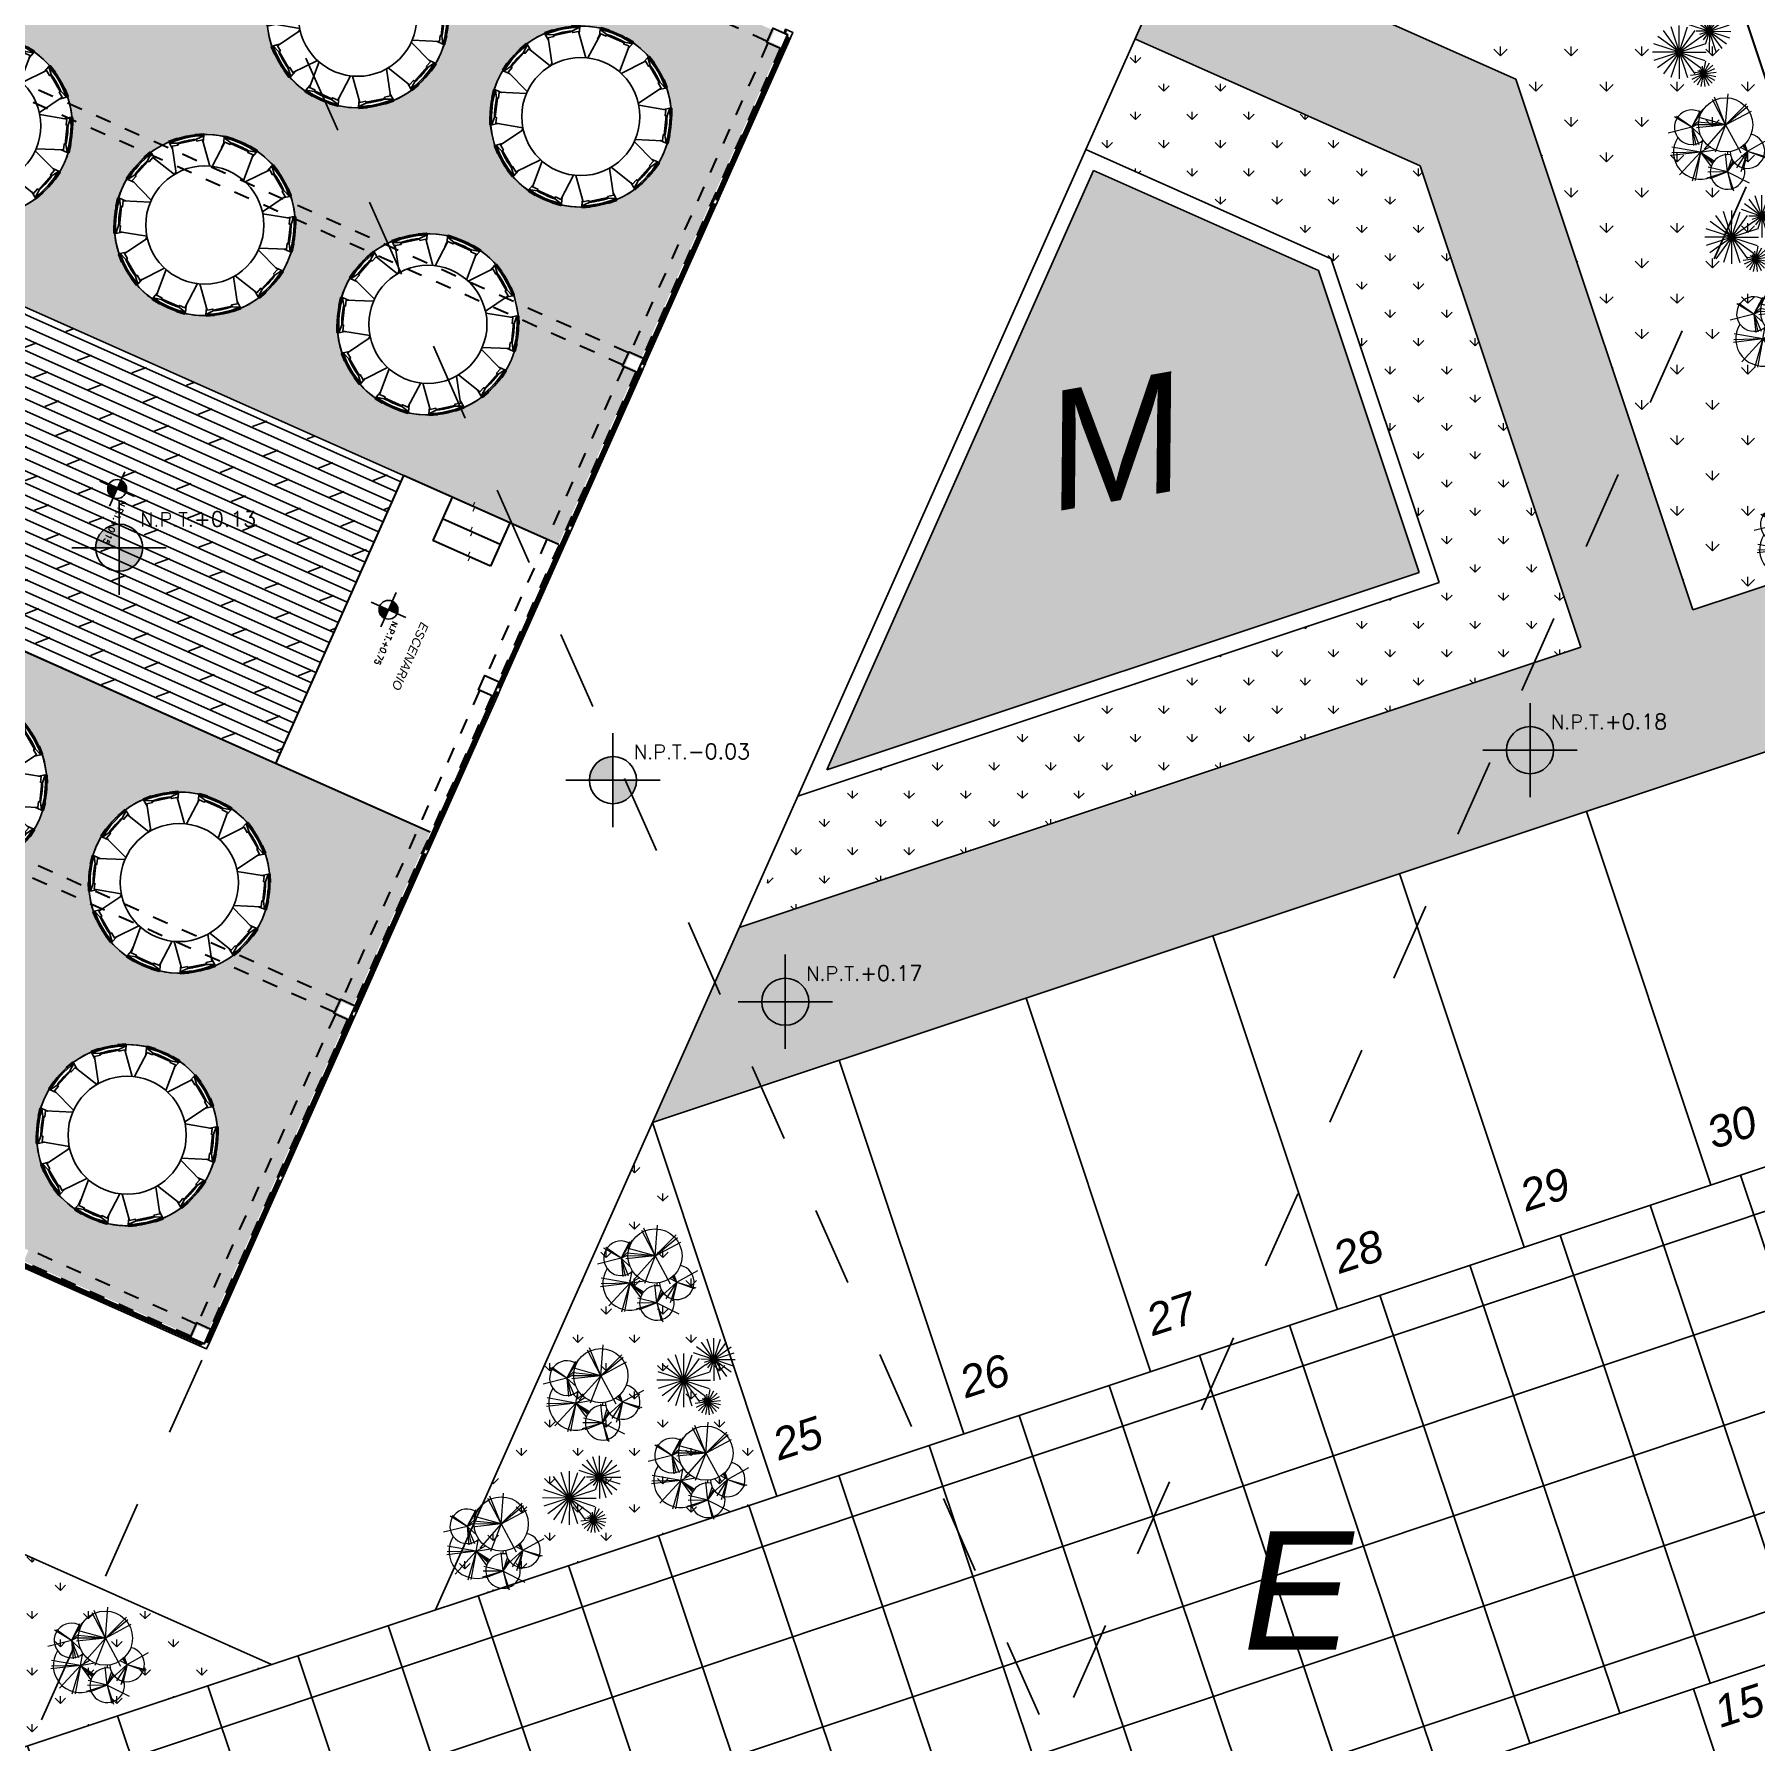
# Model space of a CAD drawing. Header units: millimetres. Extents: x 525387 to 527545, y 2235066 to 2235448.
# Drawn here: x 525581.86 to 525603.71, y 2235244.6 to 2235266.28 of the extents above; entities that cross this region are included whole.
import ezdxf
from ezdxf.enums import TextEntityAlignment as Align

# ---------------------------------------------------------------- set-up
doc = ezdxf.new("R2010")
doc.units = ezdxf.units.MM
doc.linetypes.add('CONTINUA', pattern=[0])
doc.linetypes.add('JIS_02_1.0', pattern=[2, 1, -1])
for name, color, linetype in [('auxiliar', 6, 'Continuous'), ('EJES', 1, 'Continuous'), ('muebles', 2, 'Continuous'), ('pie de plano', 7, 'Continuous'), ('PISOS', 7, 'Continuous'), ('Texto', 7, 'Continuous'), ('ventanas', 3, 'Continuous')]:
    doc.layers.add(name, color=color, linetype=linetype)
doc.layers.add('jardin', color=72, linetype='Continuous', lineweight=5)
doc.layers.add('muro', color=5, linetype='Continuous', lineweight=35)
doc.styles.add('ARIAL', font='ariali.ttf')
doc.styles.add('NIVEL', font='romans')

# ---------------------------------------------------------------- blocks, each defined once
blk = doc.blocks.new('Arbo-p12')
at = {"color": 0, "linetype": 'ByBlock', "lineweight": 0}
for p, q in [((-0.099, 0.183), (-0.34, 0.405)), ((-0.099, 0.183), (-0.136, 0.494)), ((-0.099, 0.183), (-0.107, 0.489)), ((-0.099, 0.183), (-0.046, 0.487)), ((0.165, 0.278), (0.101, 0.528)), ((0.165, 0.278), (0.273, 0.459)), ((0.165, 0.278), (0.277, 0.438)), ((-0.099, 0.183), (-0.404, 0.271)), ((-0.099, 0.183), (-0.398, 0.239)), ((-0.099, 0.183), (-0.249, 0.072)), ((-0.099, 0.183), (-0.218, 0.058)), ((-0.099, 0.183), (-0.203, 0.049)), ((-0.099, 0.183), (-0.19, 0.039)), ((-0.099, 0.183), (0.034, 0.159)), ((-0.099, 0.183), (-0.072, 0.032)), ((-0.099, 0.183), (-0.042, 0.086)), ((0.165, 0.278), (-0.029, 0.259)), ((0.165, 0.278), (-0.023, 0.235)), ((0.165, 0.278), (-0.016, 0.202)), ((0.165, 0.278), (0.075, 0.181)), ((0.191, -0.081), (0.158, 0.226)), ((0.165, 0.278), (0.203, 0.206)), ((0.165, 0.278), (0.233, 0.203)), ((0.165, 0.278), (0.357, 0.157)), ((0.165, 0.278), (0.344, 0.185)), ((0.191, -0.081), (0.189, 0.218)), ((0.191, -0.081), (0.272, 0.215)), ((0.191, -0.081), (0.219, 0.213)), ((-0.307, -0.102), (-0.381, 0.085)), ((-0.307, -0.102), (-0.373, 0.116)), ((-0.307, -0.102), (-0.31, 0.107)), ((-0.307, -0.102), (-0.258, 0.101)), ((0.191, -0.081), (-0.1, 0.03)), ((0.191, -0.081), (-0.066, 0.146)), ((0.191, -0.081), (0.46, 0.06)), ((0.191, -0.081), (0.485, 0.038)), ((-0.307, -0.102), (-0.507, -0.167)), ((-0.307, -0.102), (-0.497, -0.149)), ((-0.307, -0.102), (-0.423, -0.333)), ((-0.307, -0.102), (-0.112, -0.081)), ((-0.307, -0.102), (-0.168, -0.147)), ((-0.307, -0.102), (-0.193, -0.162)), ((-0.307, -0.102), (-0.207, -0.173)), ((-0.087, -0.312), (-0.228, -0.157)), ((0.191, -0.081), (-0.105, -0.242)), ((0.191, -0.081), (0.338, -0.353)), ((0.191, -0.081), (0.388, -0.317)), ((0.191, -0.081), (0.413, -0.303)), ((0.191, -0.081), (0.518, -0.106)), ((-0.087, -0.312), (-0.304, -0.244)), ((-0.087, -0.312), (-0.284, -0.268)), ((-0.087, -0.312), (-0.262, -0.198)), ((-0.087, -0.312), (-0.154, -0.495)), ((-0.087, -0.312), (-0.145, -0.514)), ((-0.087, -0.312), (-0.049, -0.239)), ((-0.087, -0.312), (-0.029, -0.266)), ((-0.087, -0.312), (-0.02, -0.276)), ((-0.087, -0.312), (-0.013, -0.284)), ((-0.087, -0.312), (0.039, -0.536))]:
    blk.add_line(p, q, dxfattribs=at)
blk.add_circle((0.191, -0.081), 0.287, dxfattribs=at)
for centre, radius, start, end in [((-0.099, 0.183), 0.287, 57.4904, 202.572), ((0.165, 0.278), 0.183, 326.1895, 222.0248), ((-0.307, -0.102), 0.183, 350.2838, 282.3951), ((-0.087, -0.312), 0.183, 91.4437, 347.7435), ((-0.099, 0.183), 0.287, 265.0692, 270.8898)]:
    blk.add_arc(centre, radius, start, end, dxfattribs=at)
blk = doc.blocks.new('Arbo-p11')
at = {"color": 0, "linetype": 'ByBlock', "lineweight": 0}
for p, q in [((-0.038, 0.163), (-0.217, 0.41)), ((-0.038, 0.163), (-0.133, 0.453)), ((-0.041, 0.163), (0.138, 0.41)), ((-0.04, 0.163), (0.054, 0.453)), ((-0.039, 0.163), (-0.039, 0.468)), ((-0.037, 0.165), (-0.327, 0.259)), ((-0.037, 0.164), (-0.284, 0.344)), ((-0.042, 0.164), (0.205, 0.344)), ((-0.042, 0.165), (0.248, 0.259)), ((-0.284, -0.107), (-0.346, 0.025)), ((-0.036, 0.166), (-0.342, 0.166)), ((-0.037, 0.167), (-0.327, 0.072)), ((-0.284, -0.108), (-0.302, 0.037)), ((-0.037, 0.168), (-0.284, -0.012)), ((-0.038, 0.168), (-0.217, -0.079)), ((-0.038, 0.169), (-0.133, -0.122)), ((-0.043, 0.166), (0.263, 0.166)), ((-0.042, 0.168), (0.205, -0.012)), ((-0.042, 0.167), (0.248, 0.072)), ((-0.041, 0.168), (0.138, -0.079)), ((-0.04, 0.169), (0.054, -0.122)), ((-0.039, 0.169), (-0.039, -0.136)), ((0.195, -0.175), (0.338, 0.022)), ((0.196, -0.175), (0.271, 0.056)), ((-0.283, -0.106), (-0.428, -0.124)), ((-0.283, -0.106), (-0.426, -0.079)), ((-0.283, -0.105), (-0.415, -0.167)), ((-0.283, -0.107), (-0.411, -0.036)), ((-0.283, -0.105), (-0.39, -0.205)), ((-0.283, -0.107), (-0.383, -0.001)), ((-0.284, -0.105), (-0.354, -0.233)), ((-0.284, -0.105), (-0.312, -0.248)), ((-0.286, -0.107), (-0.221, -0.077)), ((-0.286, -0.106), (-0.197, -0.095)), ((-0.286, -0.105), (-0.158, -0.176)), ((-0.286, -0.106), (-0.142, -0.133)), ((-0.285, -0.108), (-0.267, -0.015)), ((-0.285, -0.107), (-0.25, -0.044)), ((-0.285, -0.107), (-0.237, -0.061)), ((-0.285, -0.105), (-0.223, -0.237)), ((-0.285, -0.105), (-0.185, -0.212)), ((-0.284, -0.105), (-0.266, -0.25)), ((0.199, -0.173), (-0.044, -0.173)), ((0.199, -0.172), (-0.032, -0.247)), ((0.199, -0.172), (0.002, -0.315)), ((0.199, -0.174), (0.049, -0.125)), ((0.198, -0.171), (0.055, -0.368)), ((0.199, -0.175), (0.101, -0.104)), ((0.198, -0.171), (0.122, -0.402)), ((0.198, -0.175), (0.133, -0.085)), ((0.198, -0.175), (0.161, -0.063)), ((0.194, -0.174), (0.426, -0.099)), ((0.194, -0.172), (0.426, -0.247)), ((0.194, -0.173), (0.437, -0.173)), ((0.195, -0.175), (0.391, -0.032)), ((0.195, -0.171), (0.338, -0.368)), ((0.195, -0.172), (0.391, -0.315)), ((0.196, -0.171), (0.271, -0.402)), ((0.197, -0.176), (0.197, -0.026)), ((0.197, -0.171), (0.197, -0.414))]:
    blk.add_line(p, q, dxfattribs=at)
blk = doc.blocks.new('Nptpl')
at = {"color": 0, "linetype": 'ByBlock'}
for q in [(0, 0.1667), (-0.1667, 0), (0, -0.1667), (0.1667, 0)]:
    blk.add_line((0, 0), q, dxfattribs=at)
at = {"color": 0, "linetype": 'ByBlock', "const_width": 0.0833}
for points in [[(0, 0.0417, 0.414214), (-0.0417, 0, 1)], [(0, -0.0417, 0.414214), (0.0417, 0, 1)]]:
    blk.add_lwpolyline(points, format="xyb", dxfattribs=at)
at = {"color": 0, "linetype": 'ByBlock'}
blk.add_circle((0, 0), 0.0833, dxfattribs=at)
at = {"color": 0, "linetype": 'ByBlock', "style": 'NIVEL'}
blk.add_text('N.P.T.', height=0.05, dxfattribs=at).set_placement((0.2646, 0.0747), align=Align.RIGHT)
blk.add_attdef('NPT-PLA', (0.2646, 0.0747), '', height=0.05, dxfattribs=at)
blk = doc.blocks.new('mesa 10 sillas')
at = {"layer": 'muebles'}
for p, q in [((-0.239, 1.132), (-0.138, 1.151)), ((-0.239, 1.132), (-0.237, 1.126)), ((-0.13, 1.127), (-0.138, 1.151)), ((0.13, 1.127), (0.138, 1.151)), ((0.239, 1.132), (0.138, 1.151)), ((0.239, 1.132), (0.237, 1.126)), ((-0.472, 1.056), (-0.565, 1.012)), ((-0.517, 0.951), (-0.445, 0.974)), ((-0.472, 1.056), (-0.47, 1.051)), ((-0.217, 1.063), (-0.45, 0.988)), ((-0.45, 0.988), (-0.445, 0.974)), ((-0.217, 1.063), (-0.213, 1.05)), ((-0.213, 1.05), (-0.141, 1.073)), ((0.213, 1.05), (0.141, 1.073)), ((0.217, 1.063), (0.213, 1.05)), ((0.217, 1.063), (0.45, 0.988)), ((0.45, 0.988), (0.445, 0.974)), ((0.517, 0.951), (0.445, 0.974)), ((0.472, 1.056), (0.47, 1.051)), ((0.472, 1.056), (0.565, 1.012)), ((-0.801, 0.733), (-0.944, 0.535)), ((-0.859, 0.775), (-0.788, 0.85)), ((-0.859, 0.775), (-0.854, 0.772)), ((-0.801, 0.733), (-0.789, 0.724)), ((-0.789, 0.724), (-0.745, 0.785)), ((-0.768, 0.835), (-0.788, 0.85)), ((0.789, 0.724), (0.745, 0.785)), ((0.768, 0.835), (0.788, 0.85)), ((0.859, 0.775), (0.788, 0.85)), ((0.801, 0.733), (0.789, 0.724)), ((0.801, 0.733), (0.944, 0.535)), ((0.859, 0.775), (0.854, 0.772)), ((-1.002, 0.577), (-1.052, 0.487)), ((-1.002, 0.577), (-0.998, 0.574)), ((-0.977, 0.466), (-0.933, 0.527)), ((-0.944, 0.535), (-0.933, 0.527)), ((0.944, 0.535), (0.933, 0.527)), ((0.977, 0.466), (0.933, 0.527)), ((1.002, 0.577), (0.998, 0.574)), ((1.002, 0.577), (1.052, 0.487)), ((-1.15, 0.122), (-1.137, 0.225)), ((1.15, 0.122), (1.137, 0.225)), ((-1.15, 0.122), (-1.144, 0.122)), ((-1.078, -0.122), (-1.078, 0.122)), ((-1.078, 0.122), (-1.064, 0.122)), ((-1.064, 0.197), (-1.064, 0.122)), ((1.064, 0.197), (1.064, 0.122)), ((1.078, 0.122), (1.064, 0.122)), ((1.078, -0.122), (1.078, 0.122)), ((1.15, 0.122), (1.144, 0.122)), ((-1.15, -0.122), (-1.137, -0.225)), ((-1.15, -0.122), (-1.144, -0.122)), ((-1.078, -0.122), (-1.064, -0.122)), ((-1.064, -0.122), (-1.064, -0.197)), ((1.064, -0.122), (1.064, -0.197)), ((1.078, -0.122), (1.064, -0.122)), ((1.15, -0.122), (1.137, -0.225)), ((1.15, -0.122), (1.144, -0.122)), ((-1.112, -0.225), (-1.137, -0.225)), ((1.112, -0.225), (1.137, -0.225)), ((-1.002, -0.577), (-1.052, -0.487)), ((-1.002, -0.577), (-0.998, -0.574)), ((-0.977, -0.466), (-0.933, -0.527)), ((-0.944, -0.535), (-0.933, -0.527)), ((-0.801, -0.733), (-0.944, -0.535)), ((0.801, -0.733), (0.944, -0.535)), ((0.977, -0.466), (0.933, -0.527)), ((0.944, -0.535), (0.933, -0.527)), ((1.002, -0.577), (0.998, -0.574)), ((1.002, -0.577), (1.052, -0.487)), ((-0.859, -0.775), (-0.854, -0.772)), ((-0.859, -0.775), (-0.788, -0.85)), ((-0.801, -0.733), (-0.789, -0.724)), ((-0.789, -0.724), (-0.745, -0.785)), ((-0.768, -0.835), (-0.788, -0.85)), ((0.789, -0.724), (0.745, -0.785)), ((0.768, -0.835), (0.788, -0.85)), ((0.859, -0.775), (0.788, -0.85)), ((0.801, -0.733), (0.789, -0.724)), ((0.859, -0.775), (0.854, -0.772)), ((-0.472, -1.056), (-0.565, -1.012)), ((-0.517, -0.951), (-0.445, -0.974)), ((-0.472, -1.056), (-0.47, -1.051)), ((-0.45, -0.988), (-0.445, -0.974)), ((-0.217, -1.063), (-0.45, -0.988)), ((-0.217, -1.063), (-0.213, -1.05)), ((-0.213, -1.05), (-0.141, -1.073)), ((0.213, -1.05), (0.141, -1.073)), ((0.217, -1.063), (0.213, -1.05)), ((0.217, -1.063), (0.45, -0.988)), ((0.517, -0.951), (0.445, -0.974)), ((0.45, -0.988), (0.445, -0.974)), ((0.472, -1.056), (0.47, -1.051)), ((0.472, -1.056), (0.565, -1.012))]:
    blk.add_line(p, q, dxfattribs=at)
at = {"layer": 'muebles', "color": 41, "linetype": 'Continuous'}
for p, q in [((0.444, 0.605), (0.461, 0.605)), ((-1.034, 0.2), (-1.028, 0.2)), ((1.028, 0.2), (1.034, 0.2)), ((-1.052, -0.205), (-0.984, -0.205)), ((-0.469, -0.611), (-0.469, -0.61)), ((-0.469, -0.611), (-0.436, -0.611)), ((0.436, -0.611), (0.47, -0.611))]:
    blk.add_line(p, q, dxfattribs=at)
at = {"layer": 'muebles', "flags": 128}
for points in [[(-0.13, 1.127), (-0.138, 1.151), (-0.239, 1.132), (-0.237, 1.126), (-0.256, 1.122), (-0.289, 1.114), (-0.343, 1.098), (-0.395, 1.08), (-0.442, 1.062), (-0.47, 1.051), (-0.472, 1.056), (-0.565, 1.012), (-0.557, 0.988), (-0.452, 0.997), (-0.413, 1.013), (-0.363, 1.032), (-0.32, 1.046), (-0.279, 1.058), (-0.237, 1.069), (-0.22, 1.072)], [(-0.13, 1.044), (-0.141, 1.073), (-0.213, 1.05), (-0.22, 1.072), (-0.13, 1.127)], [(0.13, 1.127), (0.138, 1.151), (0.239, 1.132), (0.237, 1.126), (0.256, 1.122), (0.289, 1.114), (0.343, 1.098), (0.395, 1.08), (0.442, 1.062), (0.47, 1.051), (0.472, 1.056), (0.565, 1.012), (0.557, 0.988), (0.452, 0.997), (0.413, 1.013), (0.363, 1.032), (0.32, 1.046), (0.279, 1.058), (0.237, 1.069), (0.22, 1.072)], [(0.13, 1.044), (0.141, 1.073), (0.213, 1.05), (0.22, 1.072), (0.13, 1.127)], [(-0.445, 0.974), (-0.452, 0.997), (-0.557, 0.988), (-0.509, 0.921), (-0.517, 0.951)], [(0.445, 0.974), (0.452, 0.997), (0.557, 0.988), (0.509, 0.921), (0.517, 0.951)], [(-0.768, 0.835), (-0.788, 0.85), (-0.859, 0.775), (-0.854, 0.772), (-0.867, 0.757), (-0.888, 0.731), (-0.923, 0.687), (-0.955, 0.641), (-0.982, 0.599), (-0.998, 0.574), (-1.002, 0.577), (-1.052, 0.487), (-1.032, 0.472), (-0.952, 0.541), (-0.93, 0.577), (-0.9, 0.622), (-0.874, 0.658), (-0.848, 0.692), (-0.82, 0.725), (-0.808, 0.738)], [(-0.718, 0.768), (-0.745, 0.785), (-0.789, 0.724), (-0.808, 0.738), (-0.768, 0.835)], [(0.718, 0.768), (0.745, 0.785), (0.789, 0.724), (0.808, 0.738), (0.768, 0.835)], [(0.768, 0.835), (0.788, 0.85), (0.859, 0.775), (0.854, 0.772), (0.867, 0.757), (0.888, 0.731), (0.923, 0.687), (0.955, 0.641), (0.982, 0.599), (0.998, 0.574), (1.002, 0.577), (1.052, 0.487), (1.032, 0.472), (0.952, 0.541), (0.93, 0.577), (0.9, 0.622), (0.874, 0.658), (0.848, 0.692), (0.82, 0.725), (0.808, 0.738)], [(-0.933, 0.527), (-0.952, 0.541), (-1.032, 0.472), (-0.953, 0.446), (-0.977, 0.466)], [(0.933, 0.527), (0.952, 0.541), (1.032, 0.472), (0.953, 0.446), (0.977, 0.466)], [(-1.112, -0.225), (-1.137, -0.225), (-1.15, -0.122), (-1.144, -0.122), (-1.146, -0.103), (-1.148, -0.069), (-1.15, -0.013), (-1.15, 0.042), (-1.147, 0.093), (-1.144, 0.122), (-1.15, 0.122), (-1.137, 0.225), (-1.112, 0.225), (-1.088, 0.122), (-1.092, 0.08), (-1.094, 0.026), (-1.094, -0.019), (-1.093, -0.062), (-1.09, -0.105), (-1.088, -0.122)], [(-1.064, 0.122), (-1.088, 0.122), (-1.112, 0.225), (-1.033, 0.199), (-1.064, 0.197)], [(1.064, 0.122), (1.088, 0.122), (1.112, 0.225), (1.033, 0.199), (1.064, 0.197)], [(1.112, -0.225), (1.137, -0.225), (1.15, -0.122), (1.144, -0.122), (1.146, -0.103), (1.148, -0.069), (1.15, -0.013), (1.15, 0.042), (1.147, 0.093), (1.144, 0.122), (1.15, 0.122), (1.137, 0.225), (1.112, 0.225), (1.088, 0.122), (1.092, 0.08), (1.094, 0.026), (1.094, -0.019), (1.093, -0.062), (1.09, -0.105), (1.088, -0.122)], [(-1.033, -0.199), (-1.064, -0.197), (-1.064, -0.122), (-1.088, -0.122), (-1.112, -0.225)], [(1.033, -0.199), (1.064, -0.197), (1.064, -0.122), (1.088, -0.122), (1.112, -0.225)], [(-0.768, -0.835), (-0.788, -0.85), (-0.859, -0.775), (-0.854, -0.772), (-0.867, -0.757), (-0.888, -0.731), (-0.923, -0.687), (-0.955, -0.641), (-0.982, -0.599), (-0.998, -0.574), (-1.002, -0.577), (-1.052, -0.487), (-1.032, -0.472), (-0.952, -0.541), (-0.93, -0.577), (-0.9, -0.622), (-0.874, -0.658), (-0.848, -0.692), (-0.82, -0.725), (-0.808, -0.738)], [(-0.933, -0.527), (-0.952, -0.541), (-1.032, -0.472), (-0.953, -0.446), (-0.977, -0.466)], [(0.768, -0.835), (0.788, -0.85), (0.859, -0.775), (0.854, -0.772), (0.867, -0.757), (0.888, -0.731), (0.923, -0.687), (0.955, -0.641), (0.982, -0.599), (0.998, -0.574), (1.002, -0.577), (1.052, -0.487), (1.032, -0.472), (0.952, -0.541), (0.93, -0.577), (0.9, -0.622), (0.874, -0.658), (0.848, -0.692), (0.82, -0.725), (0.808, -0.738)], [(0.933, -0.527), (0.952, -0.541), (1.032, -0.472), (0.953, -0.446), (0.977, -0.466)], [(-0.718, -0.768), (-0.745, -0.785), (-0.789, -0.724), (-0.808, -0.738), (-0.768, -0.835)], [(0.718, -0.768), (0.745, -0.785), (0.789, -0.724), (0.808, -0.738), (0.768, -0.835)], [(-0.13, -1.127), (-0.138, -1.151), (-0.239, -1.132), (-0.237, -1.126), (-0.256, -1.122), (-0.289, -1.114), (-0.343, -1.098), (-0.395, -1.08), (-0.442, -1.062), (-0.47, -1.051), (-0.472, -1.056), (-0.565, -1.012), (-0.557, -0.988), (-0.452, -0.997), (-0.413, -1.013), (-0.363, -1.032), (-0.32, -1.046), (-0.279, -1.058), (-0.237, -1.069), (-0.22, -1.072)], [(-0.445, -0.974), (-0.452, -0.997), (-0.557, -0.988), (-0.509, -0.921), (-0.517, -0.951)], [(-0.13, -1.044), (-0.141, -1.073), (-0.213, -1.05), (-0.22, -1.072), (-0.13, -1.127)], [(0.13, -1.127), (0.138, -1.151), (0.239, -1.132), (0.237, -1.126), (0.256, -1.122), (0.289, -1.114), (0.343, -1.098), (0.395, -1.08), (0.442, -1.062), (0.47, -1.051), (0.472, -1.056), (0.565, -1.012), (0.557, -0.988), (0.452, -0.997), (0.413, -1.013), (0.363, -1.032), (0.32, -1.046), (0.279, -1.058), (0.237, -1.069), (0.22, -1.072)], [(0.13, -1.044), (0.141, -1.073), (0.213, -1.05), (0.22, -1.072), (0.13, -1.127)], [(0.445, -0.974), (0.452, -0.997), (0.557, -0.988), (0.509, -0.921), (0.517, -0.951)]]:
    blk.add_lwpolyline(points, close=True, dxfattribs=at)
for points in [[(-0.014, 0.75), (-0.141, 1.073), (-0.213, 1.05), (-0.217, 1.063), (-0.45, 0.988), (-0.445, 0.974), (-0.517, 0.951), (-0.43, 0.615)], [(0.014, 0.75), (0.141, 1.073), (0.213, 1.05), (0.217, 1.063), (0.45, 0.988), (0.445, 0.974), (0.517, 0.951), (0.43, 0.615)], [(-0.452, 0.599), (-0.745, 0.785), (-0.789, 0.724), (-0.801, 0.733), (-0.944, 0.535), (-0.933, 0.527), (-0.977, 0.466), (-0.709, 0.245)], [(0.452, 0.599), (0.745, 0.785), (0.789, 0.724), (0.801, 0.733), (0.944, 0.535), (0.933, 0.527), (0.977, 0.466), (0.709, 0.245)], [(-0.717, -0.219), (-1.064, -0.197), (-1.064, -0.122), (-1.078, -0.122), (-1.078, 0.122), (-1.064, 0.122), (-1.064, 0.197), (-0.717, 0.219)], [(0.717, -0.219), (1.064, -0.197), (1.064, -0.122), (1.078, -0.122), (1.078, 0.122), (1.064, 0.122), (1.064, 0.197), (0.717, 0.219)], [(-0.452, -0.599), (-0.745, -0.785), (-0.789, -0.724), (-0.801, -0.733), (-0.944, -0.535), (-0.933, -0.527), (-0.977, -0.466), (-0.709, -0.245)], [(0.452, -0.599), (0.745, -0.785), (0.789, -0.724), (0.801, -0.733), (0.944, -0.535), (0.933, -0.527), (0.977, -0.466), (0.709, -0.245)], [(-0.014, -0.75), (-0.141, -1.073), (-0.213, -1.05), (-0.217, -1.063), (-0.45, -0.988), (-0.445, -0.974), (-0.517, -0.951), (-0.43, -0.615)], [(0.014, -0.75), (0.141, -1.073), (0.213, -1.05), (0.217, -1.063), (0.45, -0.988), (0.445, -0.974), (0.517, -0.951), (0.43, -0.615)]]:
    blk.add_lwpolyline(points, dxfattribs=at)
at = {"layer": 'muebles'}
blk.add_circle((0, 0), 0.75, dxfattribs=at)
for centre, radius, start, end in [((0.036, -0.11), 1.266, 97.7851, 118.2212), ((0.036, -0.11), 1.248, 97.6364, 118.3699), ((-0.036, -0.11), 1.248, 61.6301, 82.3636), ((-0.036, -0.11), 1.266, 61.7788, 82.2149), ((0.031, -0.095), 1.194, 102.126, 113.8803), ((-0.031, -0.095), 1.194, 66.1197, 77.874), ((0.093, -0.068), 1.266, 133.7851, 154.2212), ((0.093, -0.068), 1.248, 133.6364, 154.3699), ((0.081, -0.059), 1.194, 138.126, 149.8803), ((-0.093, -0.068), 1.248, 25.6301, 46.3636), ((-0.093, -0.068), 1.266, 25.7788, 46.2149), ((-0.081, -0.059), 1.194, 30.1197, 41.874), ((0.115, 0), 1.266, 169.7788, 190.2149), ((0.115, 0), 1.248, 169.6301, 190.3636), ((-0.115, 0), 1.248, 349.6364, 10.3699), ((-0.115, 0), 1.266, 349.7851, 10.2212), ((0.1, 0), 1.194, 174.1197, 185.874), ((-0.1, 0), 1.194, 354.126, 5.8803), ((0.093, 0.068), 1.266, 205.7788, 226.2149), ((0.093, 0.068), 1.248, 205.6301, 226.3636), ((0.081, 0.059), 1.194, 210.1197, 221.874), ((-0.093, 0.068), 1.248, 313.6364, 334.3699), ((-0.093, 0.068), 1.266, 313.7851, 334.2212), ((-0.081, 0.059), 1.194, 318.126, 329.8803), ((0.036, 0.11), 1.266, 241.7788, 262.2149), ((0.036, 0.11), 1.248, 241.6301, 262.3636), ((0.031, 0.095), 1.194, 246.1197, 257.874), ((-0.036, 0.11), 1.248, 277.6364, 298.3699), ((-0.036, 0.11), 1.266, 277.7851, 298.2212), ((-0.031, 0.095), 1.194, 282.126, 293.8803)]:
    blk.add_arc(centre, radius, start, end, dxfattribs=at)
blk = doc.blocks.new('TB_ACA_TLFAI QRO$0$CB-NIVEL')
at = {"color": 1, "const_width": 0.0375}
blk.add_lwpolyline([(0.034, -0.15), (0.034, 0), (-0.034, 0), (-0.034, 0.15)], dxfattribs=at)
blk = doc.blocks.new('SALON')
at = {"layer": 'PISOS', "linetype": 'Continuous'}
h = blk.add_hatch(dxfattribs=at)
h.set_pattern_fill('ANGLE', color=41, scale=0.058, angle=180)
h.set_pattern_definition([(180, (252.1701, 220.48372), (-5e-17, -0.40513), [0.29464, -0.11049]), (270, (252.1701, 220.48372), (0.40513, -7e-17), [0.29464, -0.11049])])
h.paths.add_polyline_path([(0.35, 10.075), (0.075, 10.075), (0.075, 7.725), (0.225, 7.725), (0.225, 7.575), (0.075, 7.575), (0.075, 5.225), (0.225, 5.225), (0.225, 5.075), (0.075, 5.075), (0.075, 2.725), (0.225, 2.725), (0.225, 2.575), (0.075, 2.575), (0.074, 0.225), (0.225, 0.225), (0.225, 0.075), (4.575, 0.075), (4.575, 0.225), (4.725, 0.225), (4.725, 0.075), (7.15, 0.075), (7.15, 10.075), (11.15, 10.075), (11.15, 0.075), (13.575, 0.075), (13.575, 0.225), (13.725, 0.225), (13.725, 0.075), (18.075, 0.075), (18.075, 0.225), (18.225, 0.225), (18.225, 2.575), (18.075, 2.575), (18.075, 2.725), (18.225, 2.725), (18.225, 5.075), (18.075, 5.075), (18.075, 5.225), (18.225, 5.225), (18.225, 7.575), (18.075, 7.575), (18.075, 7.725), (18.225, 7.725), (18.226, 10.075), (17.95, 10.075), (17.95, 13.725), (16.15, 13.725), (16.15, 16.7), (14.95, 16.7), (14.95, 13.725), (14.8, 13.725), (14.8, 16.7), (13.6, 16.7), (13.6, 13.725), (9.52, 13.725), (9.52, 13.82), (7.72, 13.82), (7.72, 13.725), (4.425, 13.725), (4.425, 13.8), (1.675, 13.8), (1.675, 13.6), (0.35, 13.6)])
h.paths.add_polyline_path([(7.35, 12.225), (7.35, 12.525), (10.95, 12.525), (10.95, 12.225), (10.75, 12.225), (10.75, 12.375), (7.55, 12.375), (7.55, 12.225)], flags=16)
edge = h.paths.add_edge_path(flags=16)
edge.add_arc((5.27, 8.925), 1.15, 180, 540)
h.paths.add_polyline_path([(7.956, 11.596), (10.352, 11.587), (10.348, 10.687), (7.952, 10.696)], flags=16)
h.paths.add_polyline_path([(4.725, 10.225), (4.725, 10.075), (4.575, 10.075), (4.575, 10.225)], flags=16)
h.paths.add_polyline_path([(8.124, 12.101), (10.134, 12.101), (10.134, 11.622), (8.124, 11.622)], flags=16)
edge = h.paths.add_edge_path(flags=16)
edge.add_arc((2.07, 11.325), 1.15, 180, 540)
edge = h.paths.add_edge_path(flags=16)
edge.add_arc((2.07, 8.225), 1.15, 180, 540)
edge = h.paths.add_edge_path(flags=16)
edge.add_arc((5.27, 5.825), 1.15, 180, 540)
edge = h.paths.add_edge_path(flags=16)
edge.add_arc((13.03, 8.925), 1.15, 180, 540)
edge = h.paths.add_edge_path(flags=16)
edge.add_arc((2.07, 5.125), 1.15, 180, 540)
h.paths.add_polyline_path([(13.575, 10.225), (13.725, 10.225), (13.725, 10.075), (13.575, 10.075)], flags=16)
edge = h.paths.add_edge_path(flags=16)
edge.add_arc((5.27, 2.725), 1.15, 180, 540)
edge = h.paths.add_edge_path(flags=16)
edge.add_arc((13.03, 5.825), 1.15, 180, 540)
edge = h.paths.add_edge_path(flags=16)
edge.add_arc((16.23, 11.325), 1.15, 180, 540)
edge = h.paths.add_edge_path(flags=16)
edge.add_arc((2.07, 2.025), 1.15, 180, 540)
edge = h.paths.add_edge_path(flags=16)
edge.add_arc((16.23, 8.225), 1.15, 180, 540)
edge = h.paths.add_edge_path(flags=16)
edge.add_arc((13.03, 2.725), 1.15, 180, 540)
edge = h.paths.add_edge_path(flags=16)
edge.add_arc((16.23, 5.125), 1.15, 180, 540)
edge = h.paths.add_edge_path(flags=16)
edge.add_arc((16.23, 2.025), 1.15, 180, 540)
h = blk.add_hatch(dxfattribs=at)
h.set_pattern_fill('DOLMIT', color=30, scale=0.022, angle=90)
h.set_pattern_definition([(90, (252.1701, 220.48372), (-0.1397, 4e-17), []), (135, (252.1701, 220.48372), (-0.2793998, -0.2793998), [0.1975656, -0.3951313])])
h.paths.add_polyline_path([(7.15, 2.225), (11.15, 2.225), (11.15, 9.562, -0.116073), (11.029, 10.075), (7.15, 10.075)])
at = {"layer": 'muro', "color": 6, "linetype": 'JIS_02_1.0', "ltscale": 0.2}
for p, q in [((4.565, 0.25), (4.565, 10.025)), ((4.735, 0.25), (4.735, 10.025)), ((13.565, 0.25), (13.565, 10.025)), ((13.735, 0.25), (13.735, 10.025)), ((0.065, 0.25), (0.065, 2.55)), ((0.235, 0.25), (0.235, 2.55)), ((18.065, 0.25), (18.065, 2.55)), ((4.55, 0.235), (0.25, 0.235)), ((9.05, 0.235), (4.75, 0.235)), ((13.55, 0.235), (9.25, 0.235)), ((18.05, 0.235), (13.75, 0.235)), ((4.55, 0.065), (0.25, 0.065)), ((9.05, 0.065), (4.75, 0.065)), ((13.55, 0.065), (9.25, 0.065)), ((18.05, 0.065), (13.75, 0.065))]:
    blk.add_line(p, q, dxfattribs=at)
at = {"layer": 'muro', "color": 3, "linetype": 'Continuous'}
for p, q in [((11.15, 2.225), (7.15, 2.225)), ((7.15, 0.075), (7.15, 2.225)), ((11.15, 0.075), (11.15, 2.225)), ((10.55, 0.75), (10.55, 1.55)), ((11.15, 1.55), (10.55, 1.55)), ((10.85, 0.75), (10.85, 1.55)), ((11.15, 0.75), (10.55, 0.75))]:
    blk.add_line(p, q, dxfattribs=at)
at = {"layer": 'muro', "linetype": 'Continuous'}
for points in [[(0.05, 0.05), (0.25, 0.05), (0.25, 0.25), (0.05, 0.25)], [(4.75, 0.05), (4.55, 0.05), (4.55, 0.25), (4.75, 0.25)], [(9.25, 0.05), (9.05, 0.05), (9.05, 0.25), (9.25, 0.25)], [(13.75, 0.05), (13.55, 0.05), (13.55, 0.25), (13.75, 0.25)], [(18.25, 0.05), (18.05, 0.05), (18.05, 0.25), (18.25, 0.25)]]:
    blk.add_lwpolyline(points, close=True, dxfattribs=at)
at = {"layer": 'PISOS', "color": 41, "linetype": 'Continuous'}
for p, q in [((7.15, 2.225), (7.15, 10.075)), ((11.15, 2.225), (11.15, 10.075))]:
    blk.add_line(p, q, dxfattribs=at)
for points in [[(14.18, 8.925, -1), (11.879, 8.925, -1), (14.18, 8.925, -1)], [(4.12, 5.825, 1), (6.421, 5.825, 1), (4.12, 5.825, 1)], [(14.18, 5.825, -1), (11.879, 5.825, -1), (14.18, 5.825, -1)], [(17.38, 5.125, -1), (15.079, 5.125, -1), (17.38, 5.125, -1)], [(4.12, 2.725, 1), (6.421, 2.725, 1), (4.12, 2.725, 1)], [(14.18, 2.725, -1), (11.879, 2.725, -1), (14.18, 2.725, -1)], [(0.92, 2.025, 1), (3.221, 2.025, 1), (0.92, 2.025, 1)], [(17.38, 2.025, -1), (15.079, 2.025, -1), (17.38, 2.025, -1)]]:
    blk.add_lwpolyline(points, format="xyb", close=True, dxfattribs=at)
for centre in [(13.03, 8.925), (5.27, 5.825), (13.03, 5.825), (16.23, 5.125), (5.27, 2.725), (13.03, 2.725), (2.07, 2.025), (16.23, 2.025)]:
    blk.add_circle(centre, 1.15, dxfattribs=at)
at = {"layer": 'ventanas', "color": 2, "linetype": 'Continuous', "lineweight": -3}
for p, q in [((0, 2.65), (0, 0.1)), ((0.05, 2.65), (0.05, 0.075)), ((4.6, 0.05), (0.1, 0.05)), ((4.6, 0), (0.1, 0)), ((6.85, 0.05), (4.7, 0.05)), ((6.85, 0), (4.7, 0)), ((6.95, 0.05), (9.1, 0.05)), ((6.95, 0), (9.1, 0)), ((9.2, 0.05), (13.625, 0.05)), ((9.2, 0), (13.625, 0)), ((18.225, 0.05), (13.675, 0.05)), ((18.225, 0), (13.675, 0))]:
    blk.add_line(p, q, dxfattribs=at)
at = {"layer": 'ventanas', "color": 2, "linetype": 'Continuous', "lineweight": -3, "flags": 128}
for points in [[(0.02, 0.08), (0.02, 2.67), (0.03, 2.67), (0.03, 0.08)], [(0.08, 0.03), (2.333, 0.03), (2.333, 0.02), (0.08, 0.02)], [(2.393, 0.03), (4.62, 0.03), (4.62, 0.02), (2.393, 0.02)], [(6.87, 0.03), (4.68, 0.03), (4.68, 0.02), (6.87, 0.02)], [(9.12, 0.03), (6.93, 0.03), (6.93, 0.02), (9.12, 0.02)], [(11.37, 0.03), (9.18, 0.03), (9.18, 0.02), (11.37, 0.02)], [(13.62, 0.03), (11.43, 0.03), (11.43, 0.02), (13.62, 0.02)], [(13.68, 0.03), (15.907, 0.03), (15.907, 0.02), (13.68, 0.02)], [(15.967, 0.03), (18.22, 0.03), (18.22, 0.02), (15.967, 0.02)]]:
    blk.add_lwpolyline(points, close=True, dxfattribs=at)
at = {"layer": 'ventanas', "color": 2, "linetype": 'CONTINUA', "lineweight": -3, "flags": 128}
for points in [[(0.02, 0.08), (0.03, 0.08), (0.03, 0.1), (0.05, 0.1), (0.05, 0.05), (0.1, 0.05), (0.1, 0.03), (0.08, 0.03), (0.08, 0.02), (0.1, 0.02), (0.1, 0), (0, 0), (0, 0.1), (0.02, 0.1)], [(2.393, 0.02), (2.393, 0.03), (2.413, 0.03), (2.413, 0.05), (2.313, 0.05), (2.313, 0.03), (2.333, 0.03), (2.333, 0.02), (2.313, 0.02), (2.313, 0), (2.413, 0), (2.413, 0.02)], [(4.68, 0.02), (4.68, 0.03), (4.7, 0.03), (4.7, 0.05), (4.6, 0.05), (4.6, 0.03), (4.62, 0.03), (4.62, 0.02), (4.6, 0.02), (4.6, 0), (4.7, 0), (4.7, 0.02)], [(6.93, 0.02), (6.93, 0.03), (6.95, 0.03), (6.95, 0.05), (6.85, 0.05), (6.85, 0.03), (6.87, 0.03), (6.87, 0.02), (6.85, 0.02), (6.85, 0), (6.95, 0), (6.95, 0.02)], [(9.18, 0.02), (9.18, 0.03), (9.2, 0.03), (9.2, 0.05), (9.1, 0.05), (9.1, 0.03), (9.12, 0.03), (9.12, 0.02), (9.1, 0.02), (9.1, 0), (9.2, 0), (9.2, 0.02)], [(11.43, 0.02), (11.43, 0.03), (11.45, 0.03), (11.45, 0.05), (11.35, 0.05), (11.35, 0.03), (11.37, 0.03), (11.37, 0.02), (11.35, 0.02), (11.35, 0), (11.45, 0), (11.45, 0.02)], [(13.68, 0.02), (13.68, 0.03), (13.7, 0.03), (13.7, 0.05), (13.6, 0.05), (13.6, 0.03), (13.62, 0.03), (13.62, 0.02), (13.6, 0.02), (13.6, 0), (13.7, 0), (13.7, 0.02)], [(15.967, 0.02), (15.967, 0.03), (15.987, 0.03), (15.987, 0.05), (15.887, 0.05), (15.887, 0.03), (15.907, 0.03), (15.907, 0.02), (15.887, 0.02), (15.887, 0), (15.987, 0), (15.987, 0.02)], [(18.28, 0.08), (18.27, 0.08), (18.27, 0.1), (18.25, 0.1), (18.25, 0.05), (18.2, 0.05), (18.2, 0.03), (18.22, 0.03), (18.22, 0.02), (18.2, 0.02), (18.2, 0), (18.3, 0), (18.3, 0.1), (18.28, 0.1)]]:
    blk.add_lwpolyline(points, close=True, dxfattribs=at)
at = {"layer": 'muebles', "linetype": 'Continuous', "rotation": 180}
for p in [(13.03, 8.925), (16.23, 8.225), (13.03, 5.825), (16.23, 5.125), (13.03, 2.725), (16.23, 2.025)]:
    blk.add_blockref('mesa 10 sillas', p, dxfattribs=at)
at = {"layer": 'muebles', "linetype": 'Continuous', "xscale": -1, "rotation": 180}
for p in [(5.27, 5.825), (5.27, 2.725), (2.07, 2.025)]:
    blk.add_blockref('mesa 10 sillas', p, dxfattribs=at)
at = {"layer": 'Texto', "color": 2, "ltscale": 0.35}
ref = blk.add_blockref('Nptpl', (9.515, 5.479), dxfattribs=dict(at, xscale=1.435793225977468, yscale=1.435793225977468, zscale=1.435793225977468, rotation=180))
ref.add_attrib('NPT-PLA', '+0.15', (9.135, 5.371), dxfattribs={"layer": '0', "color": 0, "linetype": 'ByBlock', "ltscale": 0.35, "height": 0.0768, "rotation": 180, "style": 'NIVEL'})
ref = blk.add_blockref('Nptpl', (9.515, 1.708), dxfattribs=dict(at, xscale=1.435793225977468, yscale=1.435793225977468, zscale=1.435793225977468, rotation=180))
ref.add_attrib('NPT-PLA', '+0.75', (9.135, 1.6), dxfattribs={"layer": '0', "color": 0, "linetype": 'ByBlock', "ltscale": 0.35, "height": 0.0768, "rotation": 180, "style": 'NIVEL'})
at = {"layer": 'Texto', "xscale": 0.3848295997880618, "yscale": 0.3848295997880618, "zscale": 0.3848295997880618, "rotation": 89.99999999999999}
for p in [(10.85, 1.15), (11.15, 1.25), (10.55, 1.05)]:
    blk.add_blockref('TB_ACA_TLFAI QRO$0$CB-NIVEL', p, dxfattribs=at)
at = {"layer": 'pie de plano', "style": 'ARIAL'}
blk.add_text('ESCENARIO', height=0.112, rotation=180, dxfattribs=at).set_placement((9.548, 1.159), align=Align.TOP_LEFT)

msp = doc.modelspace()

# ---------------------------------------------------------------- hatches: boundary and pattern name
at = {"layer": 'auxiliar'}
h = msp.add_hatch(color=8, dxfattribs=at)
h.dxf.hatch_style = 1
h.set_gradient(color1=(0, 127, 255), color2=(0, 255, 255), name='INVCURVED')
h.paths.add_polyline_path([(525595.311, 2235264.55), (525592.464, 2235258.155), (525591.922, 2235256.938), (525599.443, 2235259.444), (525598.165, 2235263.279)])
at = {"layer": 'jardin'}
h = msp.add_hatch(dxfattribs=at)
h.set_pattern_fill('GRASS', color=72, scale=0.025)
h.set_pattern_definition([(90, (194.1935, -22.17156), (-0.449012806, 0.449012806), [0.1190625, -0.778963112]), (45, (194.1935, -22.17156), (-0.44901280605, 0.44901280605), [0.1190625, -0.5159375]), (135, (194.1935, -22.17156), (-0.44901280605, -0.44901280605), [0.1190625, -0.5159375])])
edge = h.paths.add_edge_path()
edge.add_line((525532.969, 2235265.019), (525533.343, 2235265.947))
edge.add_line((525533.343, 2235265.947), (525531.906, 2235266.527))
edge.add_line((525531.906, 2235266.527), (525534.154, 2235272.09))
edge.add_line((525534.154, 2235272.09), (525536.194, 2235271.266))
edge.add_line((525536.194, 2235271.266), (525536.563, 2235272.18))
edge.add_line((525536.563, 2235272.18), (525545.166, 2235268.822))
edge.add_line((525545.166, 2235268.822), (525547.35, 2235274.823))
edge.add_line((525547.35, 2235274.823), (525544.731, 2235273.015))
edge.add_line((525544.731, 2235273.015), (525543.278, 2235272.639))
edge.add_line((525543.278, 2235272.639), (525541.149, 2235273.09))
edge.add_line((525541.149, 2235273.09), (525539.94, 2235273.743))
edge.add_line((525539.94, 2235273.743), (525538.211, 2235276))
edge.add_line((525538.211, 2235276), (525537.374, 2235277.556))
edge.add_line((525537.374, 2235277.556), (525537.829, 2235279.042))
edge.add_line((525537.829, 2235279.042), (525538.562, 2235280.955))
edge.add_line((525538.562, 2235280.955), (525539.683, 2235281.758))
edge.add_line((525539.683, 2235281.758), (525542.158, 2235281.528))
edge.add_line((525542.158, 2235281.528), (525543.063, 2235281.398))
edge.add_line((525543.063, 2235281.398), (525544.238, 2235281.545))
edge.add_line((525544.238, 2235281.545), (525545.239, 2235280.938))
edge.add_line((525545.239, 2235280.938), (525545.4, 2235280.59))
edge.add_line((525545.4, 2235280.59), (525546.351, 2235280.368))
edge.add_line((525546.351, 2235280.368), (525547.6, 2235279.717))
edge.add_line((525547.6, 2235279.717), (525548.504, 2235277.996))
edge.add_line((525548.504, 2235277.996), (525549.449, 2235280.594))
edge.add_line((525549.449, 2235280.594), (525547.034, 2235282.224))
edge.add_arc((525553.401, 2235290.11), 10.135, 170.2845, 231.0837, ccw=False)
edge.add_line((525543.411, 2235291.82), (525550.021, 2235308.246))
edge.add_arc((525555.83, 2235305.756), 6.32, 80.3819, 156.8009, ccw=False)
edge.add_line((525556.886, 2235311.987), (525568.066, 2235310.309))
edge.add_line((525568.066, 2235310.309), (525571.101, 2235308.446))
edge.add_line((525571.101, 2235308.446), (525574.61, 2235309.283))
edge.add_line((525574.61, 2235309.283), (525591.977, 2235306.28))
edge.add_line((525591.977, 2235306.28), (525597.576, 2235303.844))
edge.add_line((525597.576, 2235303.844), (525606.918, 2235297.037))
edge.add_line((525606.918, 2235297.037), (525607.48, 2235296.513))
edge.add_line((525607.48, 2235296.513), (525607.731, 2235296.885))
edge.add_line((525607.731, 2235296.885), (525605.017, 2235299.331))
edge.add_line((525605.017, 2235299.331), (525606.157, 2235308.316))
edge.add_line((525606.157, 2235308.316), (525587.956, 2235310.626))
edge.add_line((525587.956, 2235310.626), (525576.383, 2235312.095))
edge.add_line((525576.383, 2235312.095), (525549.933, 2235316.064))
edge.add_line((525549.933, 2235316.064), (525525.945, 2235256.453))
edge.add_line((525525.945, 2235256.453), (525533.227, 2235254.979))
edge.add_arc((525533.827, 2235265.507), 10.545, 266.7354, 327.7677)
edge.add_arc((525538.862, 2235264.345), 5.917, 311.0411, 382.0561)
edge.add_line((525544.346, 2235266.567), (525544.756, 2235267.694))
edge.add_line((525544.756, 2235267.694), (525540.306, 2235269.431))
edge.add_line((525540.306, 2235269.431), (525538.118, 2235264.017))
edge.add_line((525538.118, 2235264.017), (525535.221, 2235265.188))
edge.add_line((525535.221, 2235265.188), (525534.846, 2235264.261))
edge.add_line((525534.846, 2235264.261), (525534.113, 2235263.949))
edge.add_arc((525532.247, 2235263.1), 2.05, -100.0348, 24.4824, ccw=False)
edge.add_line((525531.89, 2235261.081), (525531.489, 2235260.088))
edge.add_arc((525530.634, 2235259.108), 1.3, -272.9179, 48.9179, ccw=False)
edge.add_line((525530.701, 2235260.406), (525531.102, 2235261.4))
edge.add_arc((525532.247, 2235263.1), 2.05, 69.3976, 236.0348, ccw=False)
h.paths.add_polyline_path([(525537.138, 2235274.937), (525536.482, 2235273.314), (525534.906, 2235273.951), (525535.561, 2235275.574)], flags=16)
h = msp.add_hatch(dxfattribs=at)
h.set_pattern_fill('GRASS', color=72, scale=0.025)
h.set_pattern_definition([(90, (-1981.939, -211.1523), (-0.449012806, 0.449012806), [0.1190625, -0.778963112]), (45, (-1981.939, -211.1523), (-0.44901280605, 0.44901280605), [0.1190625, -0.5159375]), (135, (-1981.939, -211.1523), (-0.44901280605, -0.44901280605), [0.1190625, -0.5159375])])
h.paths.add_polyline_path([(525624.681, 2235274.195), (525623.374, 2235275.625), (525620.182, 2235278.994), (525613.354, 2235276.718), (525614.157, 2235274.309), (525621.273, 2235276.68), (525624.434, 2235267.192), (525605.46, 2235260.87), (525602.298, 2235270.357), (525609.414, 2235272.728), (525608.546, 2235275.33), (525600.962, 2235278.706), (525600.41, 2235277.467), (525603.714, 2235275.997), (525599.931, 2235267.501), (525596.989, 2235268.811), (525596.446, 2235267.59), (525600.672, 2235265.708), (525602.918, 2235258.969), (525627.073, 2235267.018)])
h = msp.add_hatch(dxfattribs=at)
h.set_pattern_fill('GRASS', color=72, scale=0.02)
h.set_pattern_definition([(90, (-916.21428, -211.1523), (-0.3592102448, 0.3592102448), [0.09525, -0.6231704896]), (45, (-916.2143, -211.1523), (-0.35921024484, 0.35921024484), [0.09525, -0.41275]), (135, (-916.2143, -211.1523), (-0.35921024484, -0.35921024484), [0.09525, -0.41275])])
h.paths.add_polyline_path([(525601.495, 2235258.495), (525599.458, 2235264.607), (525595.835, 2235266.22), (525595.21, 2235264.814), (525598.327, 2235263.426), (525599.696, 2235259.318), (525593.929, 2235257.366), (525591.555, 2235256.605), (525590.972, 2235254.988)])
h = msp.add_hatch(dxfattribs=at)
h.set_pattern_fill('GRASS', color=72, scale=0.02)
h.set_pattern_definition([(90, (-1409.30495, -211.23657), (-0.3592102448, 0.3592102448), [0.09525, -0.6231704896]), (45, (-1409.30495, -211.23657), (-0.35921024484, 0.35921024484), [0.09525, -0.41275]), (135, (-1409.30495, -211.23657), (-0.35921024484, -0.35921024484), [0.09525, -0.41275])])
h.paths.add_polyline_path([(525589.709, 2235252.459), (525589.636, 2235252.295), (525586.954, 2235246.271), (525591.29, 2235247.716)])
h = msp.add_hatch(dxfattribs=at)
h.set_pattern_fill('GRASS', color=72, scale=0.02)
h.set_pattern_definition([(90, (-1409.0521, -211.1523), (-0.3592102448, 0.3592102448), [0.09525, -0.6231704896]), (45, (-1409.0521, -211.1523), (-0.35921024484, 0.35921024484), [0.09525, -0.41275]), (135, (-1409.0521, -211.1523), (-0.35921024484, -0.35921024484), [0.09525, -0.41275])])
h.paths.add_polyline_path([(525584.873, 2235245.578), (525578.103, 2235248.592), (525579.683, 2235243.848)])
at = {"layer": 'PISOS'}
h = msp.add_hatch(dxfattribs=at)
h.set_pattern_fill('HONEY', color=9, scale=0.09)
h.set_pattern_definition([(0, (-1981.939, -211.1523), (0.428625, 0.24746675805), [0.28575, -0.5715]), (120, (-1981.939, -211.1523), (-0.428624999063, 0.247466759672), [0.28575, -0.5715]), (60, (-1981.939, -211.1523), (9.37e-10, 0.494933517722), [-0.5715, 0.28575])])
edge = h.paths.add_edge_path()
edge.add_line((525625.602, 2235264.314), (525627.151, 2235259.665))
edge.add_line((525627.151, 2235259.665), (525628.054, 2235256.956))
edge.add_line((525628.054, 2235256.956), (525628.75, 2235254.868))
edge.add_line((525628.75, 2235254.868), (525630.505, 2235255.453))
edge.add_line((525630.505, 2235255.453), (525629.809, 2235257.541))
edge.add_line((525629.809, 2235257.541), (525627.326, 2235264.994))
edge.add_line((525627.326, 2235264.994), (525628.085, 2235265.247))
edge.add_line((525628.085, 2235265.247), (525629.663, 2235262.874))
edge.add_line((525629.663, 2235262.874), (525633.429, 2235264.129))
edge.add_line((525633.429, 2235264.129), (525633.972, 2235264.31))
edge.add_line((525633.972, 2235264.31), (525633.777, 2235264.982))
edge.add_line((525633.777, 2235264.982), (525631.315, 2235265.27))
edge.add_line((525631.315, 2235265.27), (525631.548, 2235267.257))
edge.add_line((525631.548, 2235267.257), (525632.831, 2235267.106))
edge.add_line((525632.831, 2235267.106), (525633.102, 2235267.074))
edge.add_line((525633.102, 2235267.074), (525631.696, 2235268.558))
edge.add_line((525631.696, 2235268.558), (525602.918, 2235258.969))
edge.add_line((525602.918, 2235258.969), (525601.401, 2235263.523))
edge.add_line((525601.401, 2235263.523), (525600.93, 2235264.936))
edge.add_line((525600.93, 2235264.936), (525600.672, 2235265.708))
edge.add_line((525600.672, 2235265.708), (525596.446, 2235267.59))
edge.add_line((525596.446, 2235267.59), (525595.835, 2235266.22))
edge.add_line((525595.835, 2235266.22), (525599.458, 2235264.607))
edge.add_line((525599.458, 2235264.607), (525601.495, 2235258.495))
edge.add_line((525601.495, 2235258.495), (525590.811, 2235254.935))
edge.add_line((525590.811, 2235254.935), (525589.709, 2235252.459))
edge.add_line((525589.709, 2235252.459), (525625.444, 2235264.367))
edge.add_arc((525625.476, 2235264.2), 0.17, 42.2234, 100.9512, ccw=False)
h = msp.add_hatch(dxfattribs=at)
h.set_pattern_fill('ANSI37', color=9, scale=0.38, angle=63.5)
h.paths.add_polyline_path([(525617.043, 2235256.297), (525612.636, 2235254.829), (525567.825, 2235239.897), (525569.721, 2235234.205), (525614.785, 2235249.221), (525618.94, 2235250.605)])

# ---------------------------------------------------------------- linework, layer by layer
at = {"layer": 'auxiliar'}
for p, q in [((525586.954, 2235246.271), (525596.989, 2235268.811)), ((525596.446, 2235267.59), (525600.672, 2235265.708)), ((525602.918, 2235258.969), (525627.073, 2235267.018)), ((525595.835, 2235266.22), (525599.458, 2235264.607)), ((525600.672, 2235265.708), (525602.918, 2235258.969)), ((525589.709, 2235252.459), (525628.085, 2235265.247)), ((525595.21, 2235264.814), (525598.327, 2235263.426)), ((525591.922, 2235256.938), (525595.311, 2235264.55)), ((525595.311, 2235264.55), (525598.165, 2235263.279)), ((525599.458, 2235264.607), (525601.495, 2235258.495)), ((525598.327, 2235263.426), (525599.696, 2235259.318)), ((525598.165, 2235263.279), (525599.443, 2235259.444)), ((525567.825, 2235239.897), (525627.009, 2235259.618)), ((525591.922, 2235256.938), (525599.443, 2235259.444)), ((525591.555, 2235256.605), (525599.696, 2235259.318)), ((525590.811, 2235254.935), (525601.495, 2235258.495)), ((525601.568, 2235256.411), (525603.149, 2235251.667)), ((525599.196, 2235255.621), (525600.777, 2235250.877)), ((525596.824, 2235254.83), (525598.405, 2235250.087)), ((525594.453, 2235254.04), (525596.033, 2235249.296)), ((525592.081, 2235253.25), (525593.661, 2235248.506)), ((525589.709, 2235252.459), (525591.29, 2235247.716)), ((525569.721, 2235234.205), (525618.94, 2235250.605)), ((525576.749, 2235249.195), (525584.873, 2235245.578)), ((525602.926, 2235245.269), (525604.507, 2235240.525))]:
    msp.add_line(p, q, dxfattribs=at)
at = {"layer": 'EJES', "linetype": 'JIS_02_1.0'}
for p, q in [((525583.666, 2235219.578), (525609.391, 2235277.358)), ((525568.937, 2235215.639), (525584.051, 2235249.586))]:
    msp.add_line(p, q, dxfattribs=at)
at = {"layer": 'EJES', "linetype": 'JIS_02_1.0', "elevation": -0.719}
msp.add_lwpolyline([(525598.665, 2235235.798), (525567.914, 2235305.278)], dxfattribs=at)
at = {"layer": 'muro'}
msp.add_lwpolyline([(525602.298, 2235270.357), (525621.273, 2235276.68), (525624.434, 2235267.192), (525605.46, 2235260.87)], close=True, dxfattribs=at)

# ---------------------------------------------------------------- block references
at = {"layer": 'jardin', "color": 114, "linetype": 'Continuous', "lineweight": 0, "true_color": 0x139b48, "xscale": 1.125, "yscale": 1.125, "zscale": 1.125, "rotation": 89.86670692664508}
for p in [(525602.933, 2235266.096), (525603.598, 2235263.747), (525590.293, 2235249.231), (525588.841, 2235247.735)]:
    msp.add_blockref('Arbo-p11', p, dxfattribs=at)
at = {"layer": 'jardin', "linetype": 'Continuous', "lineweight": 0, "rotation": 89.86670692664511}
for p, xscale, yscale, zscale in [((525603.237, 2235264.9), 1.200000000000006, 1.200000000000006, 1.200000000000006), ((525604.027, 2235262.528), 1.200000000000005, 1.200000000000005, 1.200000000000005), ((525604.33, 2235259.854), 1.200000000000004, 1.200000000000004, 1.200000000000004), ((525589.644, 2235250.537), 1.200000000000006, 1.200000000000006, 1.200000000000006), ((525588.956, 2235249.016), 1.200000000000005, 1.200000000000005, 1.200000000000005), ((525590.29, 2235248.032), 1.200000000000005, 1.200000000000005, 1.200000000000005), ((525587.691, 2235247.133), 1.200000000000005, 1.200000000000005, 1.200000000000005), ((525582.666, 2235245.683), 1.200000000000005, 1.200000000000005, 1.200000000000005)]:
    msp.add_blockref('Arbo-p12', p, dxfattribs=dict(at, xscale=xscale, yscale=yscale, zscale=zscale))
at = {"layer": 'muebles', "rotation": 66}
msp.add_blockref('SALON', (525584.048, 2235249.584), dxfattribs=at)
at = {"layer": 'Texto', "lineweight": -3, "ltscale": 0.35}
ref = msp.add_blockref('Nptpl', (525582.938, 2235259.759), dxfattribs=dict(at, xscale=3.589483064943671, yscale=3.589483064943671, zscale=3.589483064943671))
ref.add_attrib('NPT-PLA', '+0.13', (525583.888, 2235260.028), dxfattribs={"layer": '0', "color": 0, "linetype": 'ByBlock', "ltscale": 0.35, "height": 0.192, "style": 'NIVEL'})
ref = msp.add_blockref('Nptpl', (525600.851, 2235257.188), dxfattribs=dict(at, xscale=3.589483064943671, yscale=3.589483064943671, zscale=3.589483064943671))
ref.add_attrib('NPT-PLA', '+0.18', (525601.801, 2235257.456), dxfattribs={"layer": '0', "color": 0, "linetype": 'ByBlock', "ltscale": 0.35, "height": 0.192, "style": 'NIVEL'})
ref = msp.add_blockref('Nptpl', (525589.208, 2235256.807), dxfattribs=dict(at, xscale=3.589483064943671, yscale=3.589483064943671, zscale=3.589483064943671))
ref.add_attrib('NPT-PLA', '-0.03', (525590.158, 2235257.076), dxfattribs={"layer": '0', "color": 0, "linetype": 'ByBlock', "ltscale": 0.35, "height": 0.192, "style": 'NIVEL'})
ref = msp.add_blockref('Nptpl', (525591.396, 2235253.993), dxfattribs=dict(at, xscale=3.589483064943671, yscale=3.589483064943671, zscale=3.589483064943671))
ref.add_attrib('NPT-PLA', '+0.17', (525592.346, 2235254.261), dxfattribs={"layer": '0', "color": 0, "linetype": 'ByBlock', "ltscale": 0.35, "height": 0.192, "style": 'NIVEL'})

# ---------------------------------------------------------------- texts
at = {"layer": 'pie de plano', "style": 'ARIAL'}
for s, height, rotation, p in [('M', 1.5, 10, (525594.837, 2235260.22)), ('30', 0.4, 18, (525603.177, 2235252.118)), ('29', 0.4, 18, (525600.805, 2235251.327)), ('28', 0.4, 18, (525598.434, 2235250.537)), ('27', 0.4, 18, (525596.062, 2235249.747)), ('26', 0.4, 18, (525593.69, 2235248.956)), ('25', 0.4, 18, (525591.318, 2235248.166)), ('15', 0.4, 18, (525603.271, 2235244.771))]:
    msp.add_text(s, height=height, rotation=rotation, dxfattribs=at).set_placement(p)
msp.add_text('E', height=1.5, dxfattribs=at).set_placement((525597.208, 2235245.767))

doc.saveas('drawing.dxf')
